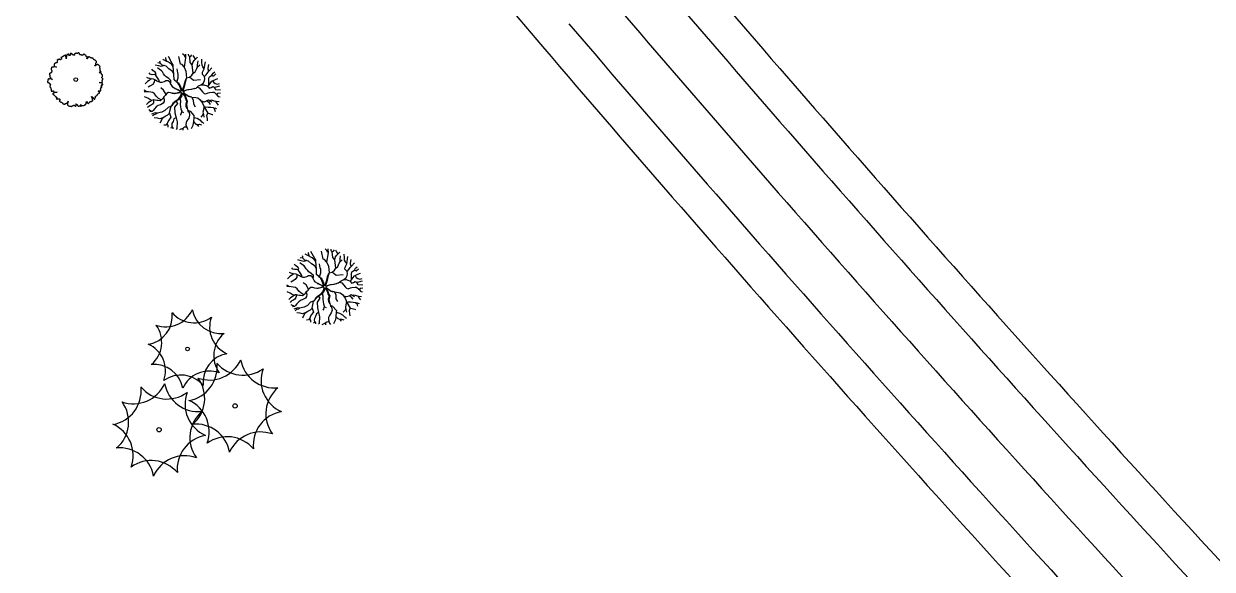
# Model space of a CAD drawing. Extents: x 99089 to 101049, y 99298 to 100905.
# Drawn here: x 100135.6 to 100408.5, y 99987.9 to 100113.1 of the extents above; entities that cross this region are included whole.
import ezdxf

# ---------------------------------------------------------------- set-up
doc = ezdxf.new("R2010")
doc.units = 0
for name, color, linetype in [('Survey Exist Alignments', 7, 'Continuous'), ('Survey Exist Pavement', 7, 'Continuous'), ('Survey Exist Surface', 7, 'Continuous'), ('Survey Exist Trees', 7, 'Continuous')]:
    doc.layers.add(name, color=color, linetype=linetype)

msp = doc.modelspace()

# ---------------------------------------------------------------- linework, layer by layer
at = {"layer": 'Survey Exist Alignments'}
msp.add_arc((104126.05, 103414.75), 5072.41, 220.50332, 222.69721, dxfattribs=at)
at = {"layer": 'Survey Exist Pavement'}
for radius in [5061.41, 5083.41]:
    msp.add_arc((104126.05, 103414.75), radius, 220.50332, 222.69721, dxfattribs=at)
at = {"layer": 'Survey Exist Surface'}
for centre, radius, start, end in [((101854.53, 101474.46), 2104.02, 217.03072, 220.50332), ((104126.05, 103414.75), 5053.41, 220.50332, 222.69721), ((104126.05, 103414.75), 5091.41, 220.50332, 222.69721)]:
    msp.add_arc(centre, radius, start, end, dxfattribs=at)
at = {"layer": 'Survey Exist Trees'}
for p, q in [((100144.88, 100105.76), (100144.24, 100105.38)), ((100147.55, 100100.3), (100147.55, 100100.3))]:
    msp.add_line(p, q, dxfattribs=at)
for points in [[(100150.51, 100105.5), (100150.43, 100105.46), (100150.11, 100105.09), (100150.25, 100105.5), (100150.13, 100105.54), (100150.06, 100105.54), (100149.98, 100105.57), (100149.91, 100105.57), (100149.91, 100105.65), (100149.91, 100105.72), (100149.91, 100105.8), (100149.98, 100105.8), (100149.91, 100105.84), (100149.76, 100105.91), (100149.65, 100105.99), (100149.65, 100106.06), (100149.57, 100106.1), (100149.5, 100106.14), (100149.42, 100106.14), (100149.31, 100106.14), (100149.31, 100106.06), (100149.23, 100105.99), (100149.16, 100105.95), (100149.08, 100105.87), (100149.01, 100105.84), (100148.89, 100105.95), (100148.82, 100106.02), (100148.74, 100106.02), (100148.63, 100106.02), (100148.56, 100106.02), (100148.52, 100106.1), (100148.44, 100106.14), (100148.41, 100106.21), (100148.41, 100106.29), (100148.37, 100106.36), (100148.29, 100106.44), (100148.22, 100106.48), (100148.14, 100106.48), (100148.07, 100106.44), (100148.03, 100106.36), (100147.96, 100106.29), (100147.88, 100106.32), (100147.81, 100106.32), (100147.69, 100106.36), (100147.62, 100106.36), (100147.54, 100106.36), (100147.47, 100106.29), (100147.39, 100106.29), (100147.32, 100106.25), (100147.28, 100106.17), (100147.2, 100106.14), (100147.24, 100106.06), (100147.32, 100105.99), (100147.28, 100105.91), (100147.2, 100105.91), (100147.13, 100105.91), (100147.05, 100105.95), (100146.98, 100105.95), (100146.9, 100105.95), (100146.83, 100105.95), (100146.75, 100105.99), (100146.75, 100106.06), (100146.75, 100106.14), (100146.75, 100106.21), (100146.68, 100106.25), (100146.6, 100106.32), (100146.53, 100106.32), (100146.45, 100106.32), (100146.38, 100106.32), (100146.3, 100106.32), (100146.27, 100106.25), (100146.27, 100106.17), (100146.3, 100106.1), (100146.3, 100106.02), (100146.3, 100105.95), (100146.27, 100105.87), (100146.19, 100105.87), (100146.11, 100105.87), (100146.04, 100105.87), (100145.96, 100105.91), (100145.96, 100105.99), (100145.96, 100106.06), (100145.96, 100106.14), (100145.89, 100106.14), (100145.81, 100106.14), (100145.74, 100106.1), (100145.66, 100106.06), (100145.59, 100106.06), (100145.51, 100106.06), (100145.51, 100105.99), (100145.48, 100105.91), (100145.48, 100105.84), (100145.44, 100105.76), (100145.34, 100105.09), (100145.29, 100105.8), (100145.25, 100105.87), (100145.18, 100105.91), (100145.1, 100105.91), (100145.03, 100105.87), (100144.95, 100105.84), (100144.88, 100105.76)], [(100172.74, 100105.34), (100172.43, 100105.88), (100172.1, 100106.23)], [(100172.74, 100106.17), (100172.78, 100105.29), (100172.43, 100103.15), (100172.86, 100102.26), (100173, 100100.7), (100173.69, 100100.84), (100174.21, 100101.33), (100174.52, 100101.77), (100174.31, 100103.71), (100173.82, 100104.22), (100173.72, 100105.54), (100173.49, 100105.76), (100173.44, 100106.11)], [(100173.72, 100105.54), (100174.01, 100105.68), (100174.21, 100105.95)], [(100144.24, 100105.38), (100144.16, 100105.38), (100144.2, 100105.31), (100144.2, 100105.23), (100144.24, 100105.16), (100144.24, 100105.08), (100144.27, 100105.01), (100144.2, 100104.97), (100144.16, 100104.9), (100144.05, 100104.86), (100143.94, 100104.82), (100143.86, 100104.86), (100143.86, 100104.93), (100143.79, 100105.01), (100143.71, 100104.97), (100143.64, 100104.93), (100143.56, 100104.9), (100143.49, 100104.9), (100143.41, 100104.9), (100143.34, 100104.82), (100143.22, 100104.78), (100143.34, 100104.71), (100143.34, 100104.63), (100143.3, 100104.56), (100143.3, 100104.48), (100143.3, 100104.41), (100143.3, 100104.33), (100143.26, 100104.26), (100143.18, 100104.18), (100143.11, 100104.14), (100143.03, 100104.14), (100142.96, 100104.14), (100142.88, 100104.11), (100142.81, 100104.07), (100142.73, 100104.03), (100142.66, 100103.99), (100142.58, 100103.88), (100142.58, 100103.81), (100142.58, 100103.73), (100142.58, 100103.66), (100142.58, 100103.54), (100142.58, 100103.47), (100142.62, 100103.35), (100143.12, 100103.14), (100142.58, 100103.24), (100142.51, 100103.2), (100142.43, 100103.17), (100142.36, 100103.13)], [(100153.63, 100100.61), (100153.55, 100100.68), (100153.51, 100100.76), (100153.55, 100100.83), (100153.59, 100100.91), (100153.67, 100100.91), (100153.67, 100100.99), (100153.7, 100101.06), (100153.7, 100101.14), (100153.7, 100101.21), (100153.67, 100101.29), (100153.67, 100101.36), (100153.59, 100101.4), (100153.51, 100101.44), (100153.48, 100101.51), (100153.44, 100101.62), (100153.44, 100101.7), (100153.42, 100101.79), (100153.39, 100101.83), (100153.34, 100101.85), (100153.28, 100101.86), (100153.22, 100101.85), (100153.19, 100101.81), (100153.11, 100101.87), (100153.03, 100101.95), (100153.05, 100102.09), (100153.14, 100102.13), (100153.19, 100102.11), (100153.18, 100102.08), (100153.28, 100102.03), (100153.28, 100102.06), (100153.36, 100102.08), (100153.35, 100102.12), (100153.31, 100102.18), (100153.23, 100102.28), (100153.18, 100102.3), (100153.16, 100102.33), (100153.14, 100102.34), (100153.14, 100102.41), (100153.18, 100102.49), (100153.18, 100102.56), (100153.14, 100102.64), (100153.14, 100102.71), (100153.14, 100102.83), (100153.1, 100102.94), (100153.1, 100103.02), (100153.06, 100103.09), (100153.06, 100103.17), (100153.1, 100103.24), (100153.14, 100103.32), (100153.1, 100103.39), (100153.03, 100103.43), (100152.91, 100103.5), (100152.88, 100103.58), (100152.8, 100103.66), (100152.73, 100103.69), (100152.65, 100103.73), (100152.58, 100103.73), (100152.5, 100103.73), (100152.5, 100103.66), (100152.39, 100103.66), (100152.31, 100103.66), (100151.97, 100103.35), (100152.2, 100103.81), (100152.13, 100103.84), (100152.13, 100103.92), (100152.13, 100103.99), (100152.13, 100104.07), (100152.13, 100104.14), (100152.2, 100104.18), (100152.28, 100104.22), (100152.35, 100104.26), (100152.35, 100104.33), (100152.35, 100104.41), (100152.28, 100104.44), (100152.2, 100104.52), (100152.13, 100104.63), (100152.13, 100104.71), (100152.05, 100104.71), (100151.94, 100104.75), (100151.9, 100104.82), (100151.82, 100104.82), (100151.75, 100104.86), (100151.67, 100104.9), (100151.64, 100104.97), (100151.56, 100105.05), (100151.52, 100105.12), (100151.52, 100105.2), (100151.45, 100105.2), (100151.37, 100105.23), (100151.3, 100105.23), (100151.22, 100105.23), (100151.15, 100105.27), (100151.07, 100105.27), (100151, 100105.31), (100150.92, 100105.31), (100150.89, 100105.38), (100150.89, 100105.46), (100150.66, 100105.54), (100150.58, 100105.5), (100150.51, 100105.5)], [(100167.87, 100103.5), (100167.16, 100103.31), (100166.6, 100103.45), (100165.81, 100103.65)], [(100170.1, 100101.53), (100169.76, 100102.18), (100168.92, 100102.77), (100168.28, 100103.39), (100167.41, 100103.61), (100166.99, 100104.03), (100166.38, 100104.17)], [(100166.99, 100104.03), (100166.96, 100104.34), (100166.87, 100104.55)], [(100169.95, 100103.27), (100169.6, 100103.78), (100169.09, 100104.14), (100168.81, 100104.28), (100168.28, 100104.56), (100167.67, 100104.87), (100167.52, 100104.98)], [(100168.48, 100104.46), (100168.26, 100105.1), (100168.26, 100105.38)], [(100170.12, 100100.28), (100170.1, 100101.53), (100169.95, 100103.27), (100169.92, 100103.66), (100169.71, 100103.98), (100168.83, 100105.62)], [(100172.41, 100103.24), (100171.95, 100103.73), (100171.63, 100103.86), (100171.25, 100105.64)], [(100174.3, 100103.7), (100174.5, 100104.36), (100174.81, 100104.75), (100175.42, 100105.34), (100175.5, 100105.5)], [(100174.52, 100101.78), (100175, 100102.12), (100175.33, 100102.88), (100175.53, 100103.24), (100176.01, 100103.66)], [(100175.05, 100104.99), (100174.67, 100105.62), (100174.54, 100105.85)], [(100175.53, 100103.24), (100175.53, 100103.72), (100175.64, 100104.61)], [(100176.33, 100099.1), (100176.92, 100099.58), (100177.15, 100100.09), (100177.2, 100100.51), (100177.15, 100101), (100176.62, 100101.49), (100176.66, 100101.98), (100177.05, 100102.77), (100177.33, 100104.4)], [(100177.05, 100102.77), (100176.96, 100102.88), (100176.76, 100103.24), (100176.57, 100103.63), (100176.51, 100104.19), (100176.48, 100105)], [(100178.08, 100102.18), (100177.94, 100102.71), (100177.94, 100102.9), (100178.08, 100103.78)], [(100142.36, 100103.13), (100142.28, 100103.13), (100142.21, 100103.17), (100142.13, 100103.13), (100142.06, 100103.13), (100141.98, 100103.05), (100141.98, 100102.98), (100141.95, 100102.9), (100141.91, 100102.83), (100141.87, 100102.75), (100141.87, 100102.68), (100141.91, 100102.68), (100141.91, 100102.6), (100141.95, 100102.53), (100141.98, 100102.45), (100142.06, 100102.41), (100142.06, 100102.34), (100142.06, 100102.26), (100142.02, 100102.19), (100141.98, 100102.11), (100141.95, 100102.04), (100141.95, 100101.96), (100141.91, 100101.89), (100141.83, 100101.85), (100141.76, 100101.77), (100141.64, 100101.74), (100141.59, 100101.73), (100141.59, 100101.75), (100141.58, 100101.76), (100141.52, 100101.68), (100141.52, 100101.67), (100141.6, 100101.66), (100141.56, 100101.64), (100141.53, 100101.62), (100141.43, 100101.49), (100141.57, 100101.44), (100141.57, 100101.36), (100141.61, 100101.29), (100141.61, 100101.21), (100141.61, 100101.14), (100141.61, 100101.06), (100141.61, 100100.99), (100141.61, 100100.91), (100141.64, 100100.83), (100141.72, 100100.83), (100141.76, 100100.76), (100141.72, 100100.68), (100141.72, 100100.61), (100142.18, 100100.31), (100141.68, 100100.46), (100141.61, 100100.46), (100141.53, 100100.42), (100141.46, 100100.46), (100141.38, 100100.5), (100141.31, 100100.46), (100141.23, 100100.42), (100141.19, 100100.35), (100141.16, 100100.27), (100141.16, 100100.16), (100141.12, 100100.05), (100141.12, 100099.97), (100141.08, 100099.89), (100141.08, 100099.82), (100141.08, 100099.74), (100141.12, 100099.67), (100141.19, 100099.63), (100141.31, 100099.56), (100141.38, 100099.56), (100141.46, 100099.56), (100141.53, 100099.52), (100141.48, 100099.49), (100141.47, 100099.46), (100141.46, 100099.41), (100141.53, 100099.37), (100141.61, 100099.33), (100141.68, 100099.33), (100141.76, 100099.29), (100141.8, 100099.22), (100141.76, 100099.14), (100141.72, 100099.07), (100141.68, 100098.99), (100141.68, 100098.98), (100141.68, 100098.96), (100141.73, 100098.92), (100141.68, 100098.89), (100141.68, 100098.88), (100141.61, 100098.84), (100141.57, 100098.77), (100141.61, 100098.69), (100141.61, 100098.62), (100141.68, 100098.54), (100141.72, 100098.47), (100141.8, 100098.43), (100141.83, 100098.35), (100141.83, 100098.28), (100141.83, 100098.2), (100141.87, 100098.13), (100141.87, 100098.05), (100141.87, 100097.98), (100141.87, 100097.9), (100141.87, 100097.83)], [(100151.37, 100095.83), (100151.37, 100095.91), (100151.13, 100096.41), (100151.45, 100096.02), (100151.45, 100096.1), (100151.45, 100096.17), (100151.52, 100096.13), (100151.6, 100096.13), (100151.67, 100096.06), (100151.64, 100095.98), (100151.67, 100095.91), (100151.75, 100095.83), (100151.82, 100095.8), (100151.9, 100095.83), (100151.94, 100095.91), (100151.97, 100095.98), (100152.01, 100096.06), (100152.01, 100096.13), (100152.05, 100096.21), (100152.09, 100096.28), (100152.09, 100096.36), (100152.05, 100096.44), (100152.05, 100096.51), (100152.13, 100096.51), (100152.2, 100096.55), (100152.28, 100096.55), (100152.39, 100096.62), (100152.43, 100096.7), (100152.43, 100096.77), (100152.5, 100096.81), (100152.61, 100096.89), (100152.65, 100096.96), (100152.73, 100097), (100152.73, 100097.07), (100152.76, 100097.15), (100152.84, 100097.15), (100152.91, 100097.19), (100152.99, 100097.22), (100152.99, 100097.3), (100152.99, 100097.38), (100152.99, 100097.45), (100152.95, 100097.53), (100152.88, 100097.53), (100152.8, 100097.49), (100152.8, 100097.56), (100152.84, 100097.64), (100152.84, 100097.71), (100152.88, 100097.79), (100152.88, 100097.71), (100152.95, 100097.71), (100153.03, 100097.71), (100153.1, 100097.68), (100153.18, 100097.68), (100153.21, 100097.75), (100153.29, 100097.79), (100153.29, 100097.86), (100153.29, 100097.94), (100153.25, 100098.01), (100153.18, 100098.05), (100153.21, 100098.13), (100153.25, 100098.2), (100153.33, 100098.24), (100153.33, 100098.32), (100153.25, 100098.35), (100153.29, 100098.43), (100153.36, 100098.47), (100153.44, 100098.47), (100153.51, 100098.54), (100153.51, 100098.62), (100153.48, 100098.69), (100153.4, 100098.73), (100153.33, 100098.8), (100153.36, 100098.88), (100153.44, 100098.92), (100153.51, 100098.95), (100153.55, 100099.03), (100153.7, 100099.22), (100153.67, 100099.1), (100153.74, 100099.07), (100153.74, 100099.14), (100153.74, 100099.22), (100153.7, 100099.29), (100153.67, 100099.37), (100153.63, 100099.44), (100153.59, 100099.52), (100152.93, 100099.65), (100153.55, 100099.67), (100153.63, 100099.71), (100153.67, 100099.78), (100153.59, 100099.86), (100153.59, 100099.93), (100153.59, 100100.01), (100153.59, 100100.08), (100153.67, 100100.08), (100153.67, 100100.16), (100153.7, 100100.23), (100153.7, 100100.31), (100153.78, 100100.38), (100153.82, 100100.46), (100153.74, 100100.5), (100153.63, 100100.61)], [(100169.36, 100099.49), (100169.11, 100099.75), (100168.78, 100100.03), (100168.5, 100100.03), (100168.24, 100100), (100168.02, 100099.89), (100167.82, 100099.75), (100167.29, 100099.61), (100167.01, 100099.64), (100166.56, 100099.81), (100166.2, 100099.97), (100165.89, 100100.14), (100165.42, 100100.37), (100164.92, 100100.48), (100164.66, 100100.31), (100164.38, 100100.12), (100164.02, 100099.86), (100163.47, 100099.33)], [(100164.8, 100100.4), (100164.55, 100100.56), (100164.19, 100100.65), (100163.91, 100100.77)], [(100165.9, 100101.4), (100165.59, 100101.46), (100165.06, 100101.43), (100164.67, 100101.52), (100164.42, 100101.82)], [(100166.81, 100099.71), (100166.62, 100100.25), (100166.34, 100100.67), (100165.9, 100101.4), (100166.01, 100101.65), (100165.81, 100102.02), (100165.26, 100102.38), (100165, 100102.71)], [(100169.88, 100098.59), (100169.88, 100098.59), (100169.59, 100098.96), (100169.33, 100099.38), (100169.42, 100099.75), (100169.39, 100100.06), (100168.89, 100100.53), (100168.33, 100100.9), (100168.02, 100101.26), (100167.72, 100101.6), (100167.44, 100102.05), (100167.24, 100102.33), (100166.68, 100102.69), (100166.29, 100102.97)], [(100170.77, 100099.74), (100171.07, 100100.7), (100171.08, 100101.45), (100170.96, 100101.87), (100170.8, 100102.77)], [(100173, 100100.7), (100172.77, 100099.97), (100172.63, 100099.35), (100172.46, 100098.66), (100172.24, 100097.96), (100172.21, 100097.86), (100172.25, 100097.73), (100172.35, 100097.72), (100172.83, 100097.89), (100173.36, 100098), (100173.98, 100098.09), (100174.39, 100098.18), (100174.74, 100098.22)], [(100173.62, 100100.83), (100174.08, 100100.61), (100174.58, 100100.18), (100176.23, 100100.31)], [(100174.93, 100098.28), (100175.18, 100098.37), (100175.77, 100098.85), (100176.25, 100099.1), (100176.95, 100099.13), (100177.7, 100098.87), (100177.93, 100098.84), (100178.18, 100099.1), (100178.49, 100099.54), (100178.8, 100099.96), (100179.13, 100100.13), (100179.61, 100100.36), (100180.19, 100100.59)], [(100177.15, 100101), (100177.51, 100101.42), (100177.85, 100101.9), (100178.1, 100102.2), (100178.81, 100102.99)], [(100178.12, 100099.04), (100178.13, 100100.63), (100178.26, 100100.94), (100178.8, 100101.31), (100179.07, 100101.74), (100179.45, 100102.09)], [(100178.8, 100101.31), (100179.05, 100101.2), (100179.25, 100101.14), (100179.71, 100101.64)], [(100141.87, 100097.83), (100141.87, 100097.75), (100141.91, 100097.68), (100141.98, 100097.64), (100142.06, 100097.64), (100142.13, 100097.64), (100142.21, 100097.68), (100142.28, 100097.71), (100142.36, 100097.71), (100142.43, 100097.71), (100142.47, 100097.64), (100142.47, 100097.56), (100142.58, 100097.49), (100142.66, 100097.41), (100143.27, 100097.43), (100142.58, 100097.26), (100142.51, 100097.19), (100142.43, 100097.19), (100142.36, 100097.19), (100142.32, 100097.11), (100142.32, 100097.04), (100142.32, 100096.92), (100142.36, 100096.85), (100142.43, 100096.85), (100142.51, 100096.81), (100142.58, 100096.77), (100142.7, 100096.66), (100142.77, 100096.59), (100142.81, 100096.51), (100142.81, 100096.44), (100142.88, 100096.44), (100142.96, 100096.4), (100143, 100096.32), (100143.07, 100096.28), (100143.18, 100096.25), (100143.22, 100096.17), (100143.26, 100096.1), (100143.18, 100096.06), (100143.15, 100095.98), (100143.07, 100095.98), (100143.11, 100095.91), (100143.18, 100095.83), (100143.3, 100095.8), (100143.37, 100095.76), (100143.34, 100095.83), (100143.41, 100095.87), (100143.49, 100095.91), (100143.56, 100095.91), (100143.64, 100095.91), (100143.71, 100095.91), (100143.82, 100095.91), (100143.86, 100095.83), (100143.86, 100095.76), (100143.86, 100095.68), (100143.9, 100095.61), (100143.9, 100095.49), (100143.82, 100095.46), (100143.75, 100095.42), (100143.82, 100095.34), (100143.86, 100095.27), (100143.94, 100095.23), (100144.01, 100095.23), (100144.09, 100095.16), (100144.16, 100095.12), (100144.24, 100095.12), (100144.31, 100095.12), (100144.39, 100095.04), (100144.5, 100094.97), (100144.54, 100094.89), (100144.54, 100094.82), (100144.61, 100094.78), (100144.65, 100094.71), (100144.73, 100094.71), (100144.8, 100094.67), (100144.88, 100094.67), (100144.99, 100094.67), (100145.1, 100094.67), (100145.1, 100094.74), (100145.14, 100094.82), (100145.21, 100094.82), (100145.33, 100094.82), (100145.4, 100094.86), (100145.48, 100094.89), (100145.55, 100094.89), (100145.79, 100095.35), (100145.63, 100094.82), (100145.63, 100094.74), (100145.63, 100094.67), (100145.63, 100094.59), (100145.63, 100094.52), (100145.66, 100094.44), (100145.74, 100094.4), (100145.81, 100094.33), (100145.85, 100094.25), (100145.93, 100094.25), (100146, 100094.25), (100146.08, 100094.22), (100146.15, 100094.22), (100146.23, 100094.22), (100146.3, 100094.22), (100146.38, 100094.22)], [(100163.96, 100097.5), (100163.28, 100097.85)], [(100165.62, 100100.27), (100165.59, 100099.72), (100165.22, 100099.16), (100164.58, 100098.77), (100164.21, 100098.58)], [(100168.28, 100096.9), (100167.72, 100097.91), (100167.08, 100098.4)], [(100169.64, 100097.22), (100170.14, 100097.17), (100170.58, 100097.21), (100171.08, 100097.34), (100171.53, 100097.53), (100171.57, 100097.61), (100171.52, 100097.67), (100170.79, 100097.99), (100170.39, 100098.2), (100169.88, 100098.59)], [(100170.29, 100098.28), (100170.58, 100098.18), (100170.98, 100097.99), (100171.34, 100097.83), (100171.66, 100097.7), (100171.74, 100097.7), (100171.77, 100097.79), (100171.65, 100098.12), (100171.43, 100098.71), (100171.23, 100099.19), (100171.1, 100099.42), (100170.73, 100099.74), (100170.12, 100100.28)], [(100170.62, 100099.84), (100170.97, 100099.62), (100171.23, 100099.46), (100171.44, 100099.03), (100171.62, 100098.62), (100171.8, 100098.11), (100171.9, 100097.81), (100171.96, 100097.74), (100172.04, 100097.76), (100172.12, 100097.96), (100172.24, 100098.3), (100172.4, 100098.75), (100172.54, 100099.3), (100172.66, 100099.82), (100172.77, 100100.2), (100172.93, 100100.46)], [(100174.93, 100098.28), (100174.56, 100098.16), (100174.07, 100098.03), (100173.53, 100097.95), (100172.99, 100097.87), (100172.63, 100097.69), (100172.29, 100097.53), (100172.25, 100097.48), (100172.34, 100097.35), (100172.63, 100097.12), (100173.17, 100096.69), (100173.42, 100096.52), (100173.9, 100096.36)], [(100175.42, 100098.57), (100175.88, 100098.43), (100176.36, 100097.89), (100176.66, 100097.47), (100177.03, 100097.14), (100177.42, 100097.03), (100177.92, 100097.25), (100178.23, 100097.33), (100178.96, 100097.42), (100179.32, 100097.39), (100179.8, 100096.94), (100180.27, 100096.41), (100180.69, 100096.31)], [(100177.83, 100098.86), (100178.15, 100098.34), (100178.62, 100098.48), (100179.02, 100098.73), (100179.3, 100098.54), (100179.63, 100098), (100180.75, 100097.97)], [(100178.95, 100100.04), (100179.24, 100099.6), (100179.58, 100099.38), (100180.05, 100099.26), (100180.56, 100099.38)], [(100179.23, 100098.58), (100179.44, 100098.56), (100179.83, 100098.62), (100180.65, 100098.87)], [(100146.38, 100094.22), (100146.45, 100094.22), (100146.53, 100094.22), (100146.6, 100094.22), (100146.6, 100094.14), (100146.68, 100094.14), (100146.75, 100094.18), (100146.83, 100094.25), (100146.94, 100094.33), (100147.02, 100094.37), (100147.09, 100094.44), (100147.17, 100094.4), (100147.24, 100094.33), (100147.32, 100094.25), (100147.39, 100094.22), (100147.5, 100094.22), (100147.58, 100094.25), (100147.65, 100094.29), (100147.65, 100094.29), (100147.65, 100094.4), (100147.65, 100094.52), (100147.62, 100094.59), (100147.58, 100094.71), (100147.58, 100094.63), (100147.65, 100094.63), (100147.73, 100094.63), (100147.81, 100094.59), (100147.92, 100094.48), (100147.99, 100094.4), (100147.99, 100094.33), (100148.03, 100094.25), (100148.11, 100094.22), (100148.18, 100094.22), (100148.26, 100094.18), (100148.33, 100094.22), (100148.44, 100094.25), (100148.52, 100094.25), (100148.59, 100094.29), (100148.63, 100094.37), (100148.71, 100094.44), (100148.74, 100094.52), (100148.67, 100094.52), (100148.74, 100094.52), (100148.82, 100094.52), (100148.78, 100094.44), (100148.74, 100094.37), (100148.71, 100094.29), (100148.67, 100094.22), (100148.74, 100094.22), (100148.82, 100094.25), (100148.89, 100094.25), (100148.97, 100094.25), (100149.08, 100094.33), (100149.2, 100094.37), (100149.27, 100094.37), (100149.35, 100094.37), (100149.42, 100094.37), (100149.53, 100094.4), (100149.61, 100094.4), (100149.68, 100094.4), (100149.68, 100094.48), (100149.72, 100094.55), (100149.76, 100094.63), (100149.83, 100094.67), (100149.91, 100094.74), (100149.91, 100094.82), (100149.95, 100094.89), (100150.02, 100094.89), (100150.02, 100094.97), (100149.95, 100095.04), (100149.95, 100095.12), (100149.98, 100095.19), (100150.06, 100095.19), (100150.1, 100095.27), (100150.17, 100095.23), (100150.17, 100095.16), (100150.17, 100095.08), (100150.21, 100095.01), (100150.25, 100094.93), (100150.32, 100094.82), (100150.32, 100094.74), (100150.4, 100094.82), (100150.47, 100094.82), (100150.55, 100094.86), (100150.58, 100094.93), (100150.66, 100094.97), (100150.74, 100095.04), (100150.77, 100095.12), (100150.81, 100095.19), (100150.89, 100095.27), (100151, 100095.27), (100151.07, 100095.31), (100151.15, 100095.31), (100151.22, 100095.34), (100151.3, 100095.42), (100151.37, 100095.46), (100151.45, 100095.46), (100151.45, 100095.53), (100151.41, 100095.61), (100151.37, 100095.72), (100151.37, 100095.83)], [(100167.23, 100095.65), (100167, 100095.77), (100166.56, 100096), (100166.08, 100096.45), (100165.63, 100097.03), (100165.27, 100097.32), (100164.77, 100097.4), (100164.26, 100097.48), (100163.27, 100097.53)], [(100164.9, 100095.47), (100164.54, 100095.72), (100164.09, 100096.03), (100163.34, 100096.34)], [(100168.83, 100097.34), (100168.77, 100097.34), (100168.46, 100097.12), (100168.15, 100096.75), (100167.93, 100096.5), (100167.76, 100096.31), (100167.54, 100096), (100167.34, 100095.75), (100167.14, 100095.58), (100166.92, 100095.44), (100166.41, 100095.47), (100166.16, 100095.47), (100165.77, 100095.58), (100165.49, 100095.63), (100165.24, 100095.61), (100164.96, 100095.52), (100164.73, 100095.3), (100164.48, 100095.16), (100164.15, 100094.94), (100163.76, 100094.59)], [(100165.43, 100095.63), (100165.43, 100095.27), (100165.38, 100094.99), (100165.15, 100094.63), (100164.68, 100094.38), (100164.31, 100094.15), (100164.05, 100093.86)], [(100167.73, 100096.27), (100167.87, 100095.74), (100167.84, 100095.3), (100167.62, 100094.88), (100167, 100094.54), (100166.47, 100094.35), (100166.05, 100094.04), (100165.6, 100093.56), (100165.29, 100093.2), (100165.07, 100092.98), (100164.57, 100092.88)], [(100169.7, 100094.48), (100170.01, 100095.04), (100170.37, 100095.33), (100170.76, 100095.61), (100171.18, 100095.91), (100171.56, 100096.32), (100171.71, 100096.59), (100171.83, 100097.26), (100171.79, 100097.36), (100171.69, 100097.39), (100171.1, 100097.22), (100170.49, 100097.09), (100170.24, 100097.06), (100169.72, 100097.21), (100169.27, 100097.29), (100168.83, 100097.34)], [(100173.17, 100093.58), (100172.94, 100094.09), (100172.9, 100094.54), (100172.88, 100094.7), (100172.98, 100094.97), (100173.06, 100095.39), (100172.82, 100095.82), (100172.7, 100096.34), (100172.5, 100096.68), (100172.23, 100097.06), (100172.14, 100097.12), (100172.04, 100097.1), (100171.97, 100096.98), (100171.86, 100096.54), (100171.82, 100096.4), (100171.43, 100095.96), (100171.22, 100095.73), (100170.6, 100095.34), (100169.98, 100094.78), (100169.46, 100094.2)], [(100170.6, 100095.34), (100170.9, 100094.85), (100170.25, 100093.98), (100170.32, 100092.66), (100170.58, 100091.55), (100170.83, 100090.62), (100170.73, 100089.06), (100170.59, 100088.87)], [(100171.43, 100095.96), (100171.59, 100095.43), (100171.56, 100094.62), (100171.62, 100094.06), (100171.7, 100093.59), (100171.89, 100093.05), (100171.7, 100092.38), (100171.56, 100092.16)], [(100174.2, 100096.3), (100173.33, 100096.47), (100172.93, 100096.77), (100172.29, 100097.17), (100172.53, 100096.8), (100172.74, 100096.47), (100172.81, 100096.17), (100172.96, 100095.72), (100173.16, 100095.38), (100172.96, 100094.6), (100173.22, 100093.35)], [(100174.2, 100096.3), (100175.13, 100096.19), (100175.55, 100096.1), (100176.1, 100095.68), (100176.3, 100095.39), (100176.66, 100094.86), (100177.08, 100093.9), (100177.85, 100092.59), (100177.57, 100092.07), (100177.71, 100091.28), (100177.73, 100090.85)], [(100174.2, 100096.3), (100174.51, 100095.61), (100174.56, 100094.75), (100174.94, 100094.08)], [(100176.3, 100095.39), (100177.11, 100095.23), (100177.58, 100095.4), (100178.06, 100095.68), (100178.81, 100095.23)], [(100177.68, 100095.46), (100178, 100095.18), (100178.45, 100094.62)], [(100178.38, 100095.49), (100178.73, 100095.62), (100179.23, 100095.46), (100179.71, 100095.32), (100180.47, 100095.24)], [(100179.65, 100095.33), (100179.85, 100094.98), (100180.23, 100094.46)], [(100179.86, 100096.87), (100180.19, 100097.19), (100180.76, 100097.27)], [(100164.97, 100092.96), (100164.75, 100093.14), (100164.32, 100093.33)], [(100166.95, 100090.35), (100167.52, 100091.52), (100168.1, 100091.88), (100168.73, 100092.2), (100169.1, 100092.61), (100169.23, 100093.36), (100169.46, 100094.2), (100168.74, 100093.93), (100168.02, 100093.22), (100167.28, 100092.8), (100166.21, 100092.62), (100165.81, 100092.67), (100164.92, 100092.36)], [(100166.21, 100092.62), (100165.96, 100092.39), (100165.54, 100092.25), (100165.21, 100091.98)], [(100169.1, 100092.61), (100169.32, 100091.91), (100169.4, 100091.66), (100168.89, 100091.01), (100168.61, 100090.48), (100168.53, 100090.14), (100168.7, 100089.75), (100168.72, 100089.37)], [(100171.86, 100092.95), (100171.98, 100092.89), (100172.31, 100092.72)], [(100173.22, 100093.35), (100173.29, 100093.05), (100173.57, 100092.8), (100173.68, 100092.13), (100173.49, 100091.48), (100173.09, 100090.87), (100172.9, 100090.45), (100172.84, 100089.89), (100173.12, 100089.13), (100173.3, 100088.82)], [(100173.23, 100093.3), (100173.8, 100093.05), (100174.69, 100092.07), (100174.63, 100091.62), (100174.57, 100090.68), (100174.54, 100090.37), (100174.4, 100089.77), (100174.03, 100088.97)], [(100176.82, 100092.53), (100176.65, 100092.1), (100176.26, 100091.68)], [(100176.99, 100094.1), (100176.85, 100093.36), (100176.76, 100092.8), (100176.87, 100092.29), (100176.99, 100091.65)], [(100177.08, 100093.9), (100177.38, 100094.06), (100177.97, 100094), (100178.56, 100093.94), (100179.09, 100093.92), (100179.37, 100093.64), (100179.54, 100093.01)], [(100177.85, 100092.58), (100178.27, 100092.52), (100178.89, 100092.32), (100179.06, 100092.28)], [(100179.23, 100093.78), (100179.45, 100093.8), (100179.82, 100093.64), (100179.85, 100093.58)], [(100167.52, 100091.52), (100166.85, 100091.29), (100166.35, 100091.41), (100165.59, 100091.54)], [(100168.56, 100090.25), (100168.25, 100089.86), (100167.81, 100089.81)], [(100170.58, 100091.55), (100170.1, 100091.26), (100169.9, 100090.68), (100169.62, 100090.23), (100169.59, 100089.81), (100169.65, 100089.56), (100169.84, 100089.22), (100169.88, 100089)], [(100174.57, 100090.71), (100174.99, 100090.22), (100175.39, 100090.03), (100175.95, 100090.05), (100176.41, 100089.91)], [(100174.63, 100091.62), (100175.41, 100091.44), (100176.04, 100091.08), (100176.51, 100090.56), (100176.73, 100090.5), (100176.88, 100090.25)], [(100175.41, 100090.03), (100175.75, 100089.57)], [(100169.71, 100089.45), (100169.51, 100089.25), (100169.34, 100089.15)], [(100173.02, 100089.4), (100172.45, 100089.36), (100172.11, 100089.11), (100171.66, 100088.91), (100171.36, 100088.75)], [(100172.14, 100089.13), (100172.17, 100088.73)], [(100199.72, 100059.29), (100199.68, 100059.6), (100199.59, 100059.81)], [(100202.68, 100058.53), (100202.32, 100059.04), (100201.82, 100059.4), (100201.54, 100059.54), (100201.01, 100059.82), (100200.39, 100060.13), (100200.24, 100060.23)], [(100201.21, 100059.72), (100200.98, 100060.35), (100200.98, 100060.63)], [(100202.85, 100055.54), (100202.82, 100056.79), (100202.68, 100058.53), (100202.65, 100058.91), (100202.43, 100059.24), (100201.56, 100060.88)], [(100205.13, 100058.49), (100204.67, 100058.99), (100204.36, 100059.11), (100203.98, 100060.89)], [(100205.47, 100060.6), (100205.16, 100061.13), (100204.82, 100061.48)], [(100205.47, 100061.43), (100205.5, 100060.55), (100205.16, 100058.41), (100205.59, 100057.52), (100205.72, 100055.96), (100206.41, 100056.1), (100206.93, 100056.58), (100207.24, 100057.03), (100207.03, 100058.96), (100206.55, 100059.48), (100206.44, 100060.8), (100206.21, 100061.02), (100206.17, 100061.36)], [(100206.44, 100060.8), (100206.74, 100060.94), (100206.94, 100061.2)], [(100207.03, 100058.96), (100207.22, 100059.62), (100207.53, 100060.01), (100208.15, 100060.6), (100208.22, 100060.76)], [(100207.77, 100060.24), (100207.39, 100060.88), (100207.27, 100061.11)], [(100208.26, 100058.5), (100208.26, 100058.97), (100208.37, 100059.87)], [(100209.05, 100054.36), (100209.65, 100054.84), (100209.87, 100055.34), (100209.93, 100055.77), (100209.87, 100056.26), (100209.34, 100056.75), (100209.39, 100057.23), (100209.78, 100058.02), (100210.06, 100059.66)], [(100209.78, 100058.02), (100209.68, 100058.13), (100209.49, 100058.5), (100209.29, 100058.89), (100209.24, 100059.45), (100209.21, 100060.26)], [(100198.63, 100056.65), (100198.32, 100056.71), (100197.78, 100056.69), (100197.39, 100056.77), (100197.15, 100057.08)], [(100199.54, 100054.97), (100199.35, 100055.51), (100199.07, 100055.93), (100198.62, 100056.66), (100198.74, 100056.91), (100198.54, 100057.27), (100197.98, 100057.64), (100197.73, 100057.96)], [(100200.59, 100058.75), (100199.89, 100058.56), (100199.33, 100058.7), (100198.54, 100058.9)], [(100202.6, 100053.84), (100202.6, 100053.84), (100202.31, 100054.22), (100202.06, 100054.64), (100202.15, 100055), (100202.12, 100055.31), (100201.62, 100055.79), (100201.06, 100056.15), (100200.75, 100056.52), (100200.44, 100056.85), (100200.16, 100057.3), (100199.97, 100057.58), (100199.41, 100057.95), (100199.02, 100058.23)], [(100202.82, 100056.79), (100202.49, 100057.44), (100201.65, 100058.03), (100201.01, 100058.64), (100200.14, 100058.87), (100199.72, 100059.29), (100199.1, 100059.42)], [(100203.5, 100055), (100203.8, 100055.95), (100203.8, 100056.71), (100203.69, 100057.13), (100203.52, 100058.03)], [(100207.24, 100057.04), (100207.72, 100057.38), (100208.06, 100058.13), (100208.26, 100058.5), (100208.73, 100058.92)], [(100209.87, 100056.26), (100210.24, 100056.68), (100210.58, 100057.15), (100210.83, 100057.46), (100211.54, 100058.24)], [(100210.81, 100057.44), (100210.66, 100057.96), (100210.66, 100058.16), (100210.81, 100059.04)], [(100210.85, 100054.3), (100210.85, 100055.88), (100210.98, 100056.2), (100211.52, 100056.56), (100211.8, 100057), (100212.18, 100057.35)], [(100211.53, 100056.56), (100211.78, 100056.45), (100211.97, 100056.4), (100212.44, 100056.89)], [(100202.09, 100054.75), (100201.84, 100055), (100201.5, 100055.28), (100201.22, 100055.28), (100200.97, 100055.26), (100200.75, 100055.14), (100200.55, 100055.01), (100200.02, 100054.87), (100199.74, 100054.89), (100199.29, 100055.06), (100198.93, 100055.23), (100198.62, 100055.4), (100198.14, 100055.62), (100197.64, 100055.74), (100197.39, 100055.57), (100197.11, 100055.37), (100196.74, 100055.12), (100196.19, 100054.59)], [(100197.52, 100055.66), (100197.28, 100055.82), (100196.91, 100055.9), (100196.64, 100056.03)], [(100198.35, 100055.53), (100198.31, 100054.98), (100197.95, 100054.42), (100197.3, 100054.03), (100196.94, 100053.84)], [(100203.02, 100053.53), (100203.31, 100053.44), (100203.7, 100053.25), (100204.07, 100053.09), (100204.39, 100052.95), (100204.47, 100052.96), (100204.49, 100053.04), (100204.37, 100053.38), (100204.16, 100053.97), (100203.95, 100054.44), (100203.82, 100054.67), (100203.45, 100055), (100202.85, 100055.54)], [(100203.34, 100055.1), (100203.7, 100054.87), (100203.96, 100054.71), (100204.16, 100054.29), (100204.35, 100053.88), (100204.52, 100053.37), (100204.63, 100053.06), (100204.68, 100052.99), (100204.76, 100053.01), (100204.84, 100053.22), (100204.97, 100053.56), (100205.13, 100054), (100205.27, 100054.55), (100205.39, 100055.07), (100205.49, 100055.46), (100205.65, 100055.72)], [(100205.72, 100055.96), (100205.5, 100055.22), (100205.35, 100054.61), (100205.18, 100053.92), (100204.96, 100053.22), (100204.93, 100053.11), (100204.98, 100052.99), (100205.07, 100052.98), (100205.55, 100053.14), (100206.09, 100053.25), (100206.71, 100053.35), (100207.12, 100053.44), (100207.47, 100053.47)], [(100206.35, 100056.09), (100206.81, 100055.87), (100207.31, 100055.44), (100208.96, 100055.57)], [(100207.66, 100053.54), (100207.91, 100053.63), (100208.5, 100054.1), (100208.97, 100054.35), (100209.67, 100054.38), (100210.43, 100054.13), (100210.65, 100054.1), (100210.9, 100054.35), (100211.21, 100054.8), (100211.52, 100055.22), (100211.86, 100055.39), (100212.34, 100055.61), (100212.92, 100055.85)], [(100210.56, 100054.11), (100210.87, 100053.6), (100211.35, 100053.74), (100211.74, 100053.99), (100212.02, 100053.79), (100212.36, 100053.26), (100213.48, 100053.22)], [(100211.68, 100055.3), (100211.97, 100054.86), (100212.3, 100054.63), (100212.78, 100054.52), (100213.28, 100054.64)], [(100211.96, 100053.84), (100212.16, 100053.82), (100212.55, 100053.88), (100213.38, 100054.12)], [(100196.69, 100052.75), (100196, 100053.11)], [(100199.96, 100050.91), (100199.73, 100051.03), (100199.28, 100051.25), (100198.81, 100051.7), (100198.36, 100052.29), (100198, 100052.57), (100197.49, 100052.66), (100196.99, 100052.74), (100196, 100052.79)], [(100197.63, 100050.72), (100197.27, 100050.98), (100196.82, 100051.28), (100196.07, 100051.6)], [(100201.56, 100052.59), (100201.5, 100052.6), (100201.19, 100052.37), (100200.88, 100052.01), (100200.65, 100051.76), (100200.49, 100051.56), (100200.26, 100051.25), (100200.07, 100051), (100199.87, 100050.83), (100199.64, 100050.69), (100199.14, 100050.72), (100198.89, 100050.72), (100198.5, 100050.83), (100198.22, 100050.89), (100197.97, 100050.86), (100197.69, 100050.78), (100197.46, 100050.56), (100197.21, 100050.42), (100196.87, 100050.19), (100196.48, 100049.85)], [(100200.46, 100051.52), (100200.6, 100051), (100200.57, 100050.55), (100200.34, 100050.13), (100199.73, 100049.8), (100199.19, 100049.6), (100198.77, 100049.29), (100198.32, 100048.82), (100198.02, 100048.46), (100197.79, 100048.23), (100197.3, 100048.14)], [(100201.01, 100052.16), (100200.45, 100053.16), (100199.8, 100053.66)], [(100202.43, 100049.73), (100202.74, 100050.3), (100203.09, 100050.59), (100203.49, 100050.87), (100203.9, 100051.16), (100204.29, 100051.58), (100204.43, 100051.85), (100204.56, 100052.52), (100204.52, 100052.62), (100204.42, 100052.64), (100203.83, 100052.48), (100203.22, 100052.34), (100202.97, 100052.32), (100202.44, 100052.46), (100201.99, 100052.55), (100201.56, 100052.59)], [(100205.9, 100048.84), (100205.67, 100049.34), (100205.62, 100049.8), (100205.61, 100049.96), (100205.7, 100050.22), (100205.79, 100050.65), (100205.54, 100051.07), (100205.42, 100051.59), (100205.23, 100051.94), (100204.96, 100052.31), (100204.86, 100052.37), (100204.76, 100052.35), (100204.69, 100052.24), (100204.58, 100051.79), (100204.55, 100051.66), (100204.15, 100051.22), (100203.94, 100050.99), (100203.32, 100050.59), (100202.7, 100050.04), (100202.18, 100049.46)], [(100202.37, 100052.48), (100202.86, 100052.43), (100203.31, 100052.47), (100203.81, 100052.6), (100204.26, 100052.78), (100204.3, 100052.86), (100204.24, 100052.93), (100203.52, 100053.25), (100203.12, 100053.46), (100202.6, 100053.84)], [(100207.66, 100053.54), (100207.29, 100053.41), (100206.79, 100053.29), (100206.25, 100053.2), (100205.72, 100053.12), (100205.35, 100052.95), (100205.02, 100052.79), (100204.97, 100052.73), (100205.07, 100052.61), (100205.36, 100052.38), (100205.9, 100051.94), (100206.15, 100051.77), (100206.63, 100051.62)], [(100206.93, 100051.56), (100206.06, 100051.73), (100205.66, 100052.03), (100205.02, 100052.42), (100205.26, 100052.05), (100205.47, 100051.73), (100205.54, 100051.42), (100205.69, 100050.97), (100205.89, 100050.63), (100205.69, 100049.86), (100205.94, 100048.61)], [(100206.93, 100051.56), (100207.86, 100051.45), (100208.28, 100051.35), (100208.83, 100050.94), (100209.03, 100050.65), (100209.39, 100050.11), (100209.81, 100049.16), (100210.57, 100047.84), (100210.3, 100047.33), (100210.43, 100046.53), (100210.46, 100046.11)], [(100206.93, 100051.56), (100207.24, 100050.86), (100207.28, 100050), (100207.67, 100049.34)], [(100208.15, 100053.82), (100208.61, 100053.68), (100209.08, 100053.15), (100209.39, 100052.73), (100209.75, 100052.39), (100210.14, 100052.28), (100210.65, 100052.5), (100210.96, 100052.59), (100211.68, 100052.67), (100212.05, 100052.64), (100212.52, 100052.2), (100213, 100051.66), (100213.41, 100051.56)], [(100212.58, 100052.13), (100212.92, 100052.45), (100213.49, 100052.53)], [(100198.15, 100050.88), (100198.16, 100050.53), (100198.1, 100050.25), (100197.88, 100049.88), (100197.4, 100049.63), (100197.04, 100049.41), (100196.78, 100049.11)], [(100199.67, 100045.6), (100200.24, 100046.78), (100200.83, 100047.14), (100201.46, 100047.46), (100201.83, 100047.86), (100201.96, 100048.62), (100202.18, 100049.46), (100201.47, 100049.19), (100200.75, 100048.48), (100200.01, 100048.06), (100198.94, 100047.87), (100198.53, 100047.92), (100197.65, 100047.62)], [(100203.32, 100050.59), (100203.63, 100050.11), (100202.97, 100049.24), (100203.05, 100047.92), (100203.3, 100046.81), (100203.55, 100045.88), (100203.45, 100044.32), (100203.32, 100044.13)], [(100204.15, 100051.22), (100204.32, 100050.69), (100204.29, 100049.88), (100204.34, 100049.32), (100204.43, 100048.84), (100204.62, 100048.31), (100204.42, 100047.64), (100204.28, 100047.41)], [(100209.03, 100050.65), (100209.83, 100050.49), (100210.31, 100050.66), (100210.78, 100050.94), (100211.54, 100050.49)], [(100209.72, 100049.36), (100209.58, 100048.61), (100209.49, 100048.05), (100209.6, 100047.55), (100209.71, 100046.91)], [(100209.81, 100049.16), (100210.11, 100049.31), (100210.7, 100049.26), (100211.28, 100049.2), (100211.82, 100049.17), (100212.1, 100048.89), (100212.26, 100048.27)], [(100210.4, 100050.71), (100210.73, 100050.43), (100211.17, 100049.87)], [(100211.11, 100050.75), (100211.46, 100050.88), (100211.96, 100050.71), (100212.44, 100050.57), (100213.2, 100050.49)], [(100211.96, 100049.03), (100212.18, 100049.06), (100212.54, 100048.89), (100212.57, 100048.83)], [(100212.37, 100050.59), (100212.57, 100050.24), (100212.95, 100049.71)], [(100197.69, 100048.21), (100197.48, 100048.4), (100197.04, 100048.58)], [(100198.93, 100047.87), (100198.69, 100047.64), (100198.27, 100047.5), (100197.94, 100047.24)], [(100200.24, 100046.78), (100199.58, 100046.55), (100199.07, 100046.66), (100198.32, 100046.8)], [(100201.83, 100047.86), (100202.04, 100047.16), (100202.13, 100046.91), (100201.62, 100046.27), (100201.34, 100045.74), (100201.26, 100045.4), (100201.42, 100045.01), (100201.45, 100044.63)], [(100203.3, 100046.81), (100202.83, 100046.52), (100202.63, 100045.93), (100202.35, 100045.48), (100202.32, 100045.06), (100202.37, 100044.81), (100202.57, 100044.48), (100202.6, 100044.25)], [(100204.59, 100048.2), (100204.7, 100048.14), (100205.04, 100047.97)], [(100205.94, 100048.61), (100206.02, 100048.31), (100206.3, 100048.06), (100206.41, 100047.38), (100206.21, 100046.74), (100205.82, 100046.13), (100205.62, 100045.71), (100205.56, 100045.15), (100205.84, 100044.39), (100206.02, 100044.08)], [(100205.96, 100048.56), (100206.53, 100048.31), (100207.42, 100047.33), (100207.36, 100046.88), (100207.3, 100045.94), (100207.27, 100045.62), (100207.12, 100045.03), (100206.76, 100044.22)], [(100207.3, 100045.96), (100207.72, 100045.48), (100208.11, 100045.28), (100208.67, 100045.31), (100209.13, 100045.17)], [(100207.36, 100046.88), (100208.14, 100046.69), (100208.77, 100046.33), (100209.23, 100045.81), (100209.46, 100045.76), (100209.61, 100045.5)], [(100209.55, 100047.79), (100209.38, 100047.35), (100208.98, 100046.93)], [(100210.57, 100047.84), (100211, 100047.77), (100211.62, 100047.58), (100211.78, 100047.54)], [(100201.28, 100045.51), (100200.97, 100045.12), (100200.54, 100045.06)], [(100202.43, 100044.71), (100202.23, 100044.5), (100202.07, 100044.41)], [(100205.74, 100044.66), (100205.17, 100044.61), (100204.84, 100044.36), (100204.39, 100044.17), (100204.09, 100044.01)], [(100204.87, 100044.39), (100204.89, 100043.99)], [(100208.13, 100045.28), (100208.48, 100044.82)]]:
    msp.add_lwpolyline(points, dxfattribs=at)
for centre, radius in [((100147.55, 100100.3), 0.425), ((100173.23, 100038.48), 0.425), ((100184.14, 100025.38), 0.5), ((100166.68, 100019.93), 0.5)]:
    msp.add_circle(centre, radius, dxfattribs=at)
for centre, radius, start, end in [((100163.05, 100046.1), 6.69, 280.2067, 5.9716), ((100168.21, 100050.23), 6.69, 250.2113, 335.9762), ((100174.76, 100051.16), 6.69, 220.2113, 305.9762), ((100180.9, 100048.7), 6.69, 190.2113, 275.9762), ((100160.6, 100039.99), 6.69, 310.2067, 35.9716), ((100184.98, 100043.49), 6.69, 160.2113, 245.9762), ((100185.92, 100036.94), 6.69, 130.2511, 215.9272), ((100161.47, 100033.47), 6.69, 340.2113, 65.9762), ((100172.16, 100034.35), 7.87, 280.2067, 5.9716), ((100178.24, 100039.21), 7.87, 250.2113, 335.9762), ((100183.45, 100030.8), 6.69, 100.2511, 185.9272), ((100185.94, 100040.31), 7.87, 220.2113, 305.9762), ((100193.16, 100037.4), 7.87, 190.2113, 275.9762), ((100165.55, 100028.26), 6.69, 10.2113, 95.9762), ((100171.69, 100025.79), 6.69, 40.2113, 125.9762), ((100178.24, 100026.72), 6.69, 70.2113, 155.9762), ((100197.96, 100031.28), 7.87, 160.2113, 245.9762), ((100154.71, 100028.89), 7.87, 280.2067, 5.9716), ((100160.78, 100033.75), 7.87, 250.2113, 335.9762), ((100168.49, 100034.85), 7.87, 220.2113, 305.9762), ((100175.71, 100031.95), 7.87, 190.2113, 275.9762), ((100169.29, 100027.16), 7.87, 310.2067, 35.9716), ((100199.07, 100023.57), 7.87, 130.2511, 215.9272), ((100180.51, 100025.82), 7.87, 160.2113, 245.9762), ((100151.83, 100021.7), 7.87, 310.2067, 35.9716), ((100170.31, 100019.49), 7.87, 340.2113, 65.9762), ((100181.62, 100018.12), 7.87, 130.2511, 215.9272), ((100196.17, 100016.35), 7.87, 100.2511, 185.9272), ((100152.85, 100014.03), 7.87, 340.2113, 65.9762), ((100178.71, 100010.89), 7.87, 100.2511, 185.9272), ((100175.11, 100013.36), 7.87, 10.2113, 95.9762), ((100190.03, 100011.55), 7.87, 70.2113, 155.9762), ((100182.33, 100010.46), 7.87, 40.2113, 125.9762), ((100157.65, 100007.91), 7.87, 10.2113, 95.9762), ((100172.58, 100006.1), 7.87, 70.2113, 155.9762), ((100164.87, 100005), 7.87, 40.2113, 125.9762)]:
    msp.add_arc(centre, radius, start, end, dxfattribs=at)
msp.add_spline([(99406.4, 99490.57), (99430.37, 99527.12), (99479.47, 99555.68), (99529.7, 99567.1), (99563.96, 99602.51), (99615.33, 99682.46), (99619.9, 99735), (99642.74, 99788.68), (99642.74, 99834.37), (99645.02, 99857.22), (99669, 99877.78), (99705.53, 99899.48), (99748.92, 99899.48), (99778.6, 99916.61), (99799.15, 99910.9), (99810.57, 99898.33), (99831.12, 99899.48), (99865.37, 99926.89), (99912.18, 99971.43), (99951, 100007.98), (99964.7, 100005.7), (99971.55, 99995.42), (99990.96, 99969.15), (100030.92, 99982.86), (100057.18, 100012.55), (100096, 99993.14), (100126.83, 99979.43), (100169.07, 99984), (100185.06, 99978.29), (100218.17, 99904.05), (100201.04, 99856.07), (100175.92, 99801.25), (100206.75, 99786.4), (100246.71, 99781.83), (100269.54, 99705.31), (100299.23, 99633.35), (100383.72, 99567.1), (100413.4, 99565.96), (100443.09, 99561.39), (100501.32, 99509.99), (100485.33, 99433.46), (100478.48, 99378.64), (100529.86, 99378.64), (100567.54, 99356.94), (100598.36, 99343.23), (100616.63, 99297.54)], degree=3, dxfattribs=at)

doc.saveas('drawing.dxf')
